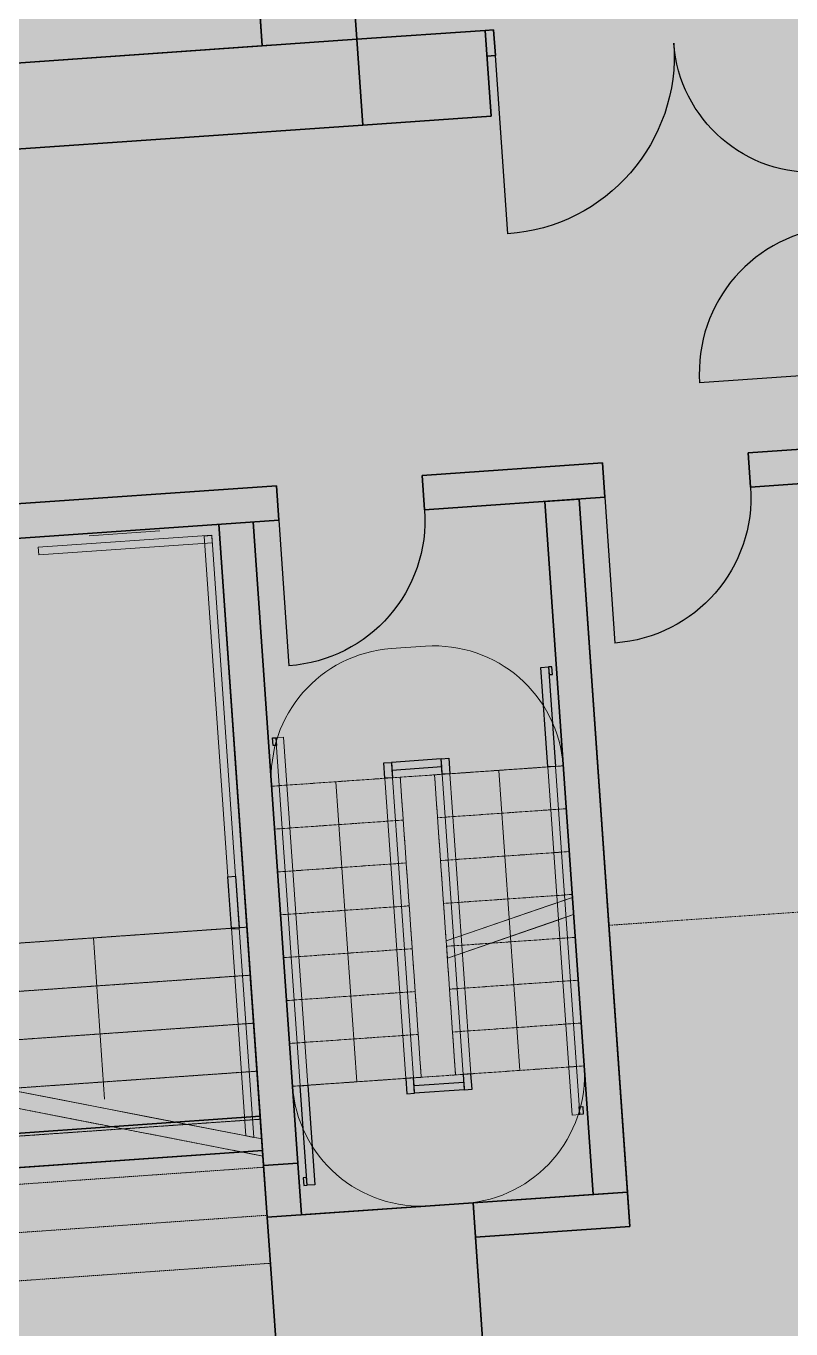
# Model space of a CAD drawing. Header units: millimetres. Extents: x 833941507 to 1669051331, y 817666127 to 1636299673.
# Drawn here: x 834544211 to 834548658, y 817995162 to 818002742 of the extents above; entities that cross this region are included whole.
import ezdxf

# ---------------------------------------------------------------- set-up
doc = ezdxf.new("R2010")
doc.units = ezdxf.units.MM
doc.header["$LTSCALE"] = 3
for name, pattern in [('3A35X-MADL-P-LT-B01-0$0$ACAD_ISO02W033', [5, 4, -1]), ('ACAD_ISO04W033', [10, 8, -1, 0, -1]), ('B0606', [0.7813, 0.39065, -0.39065]), ('B0703', [4.6875, 3.125, -1.5625])]:
    doc.linetypes.add(name, pattern=pattern)
for name, color, linetype, lineweight in [('Hatch (LTC&CB)', 252, 'Continuous', 35), ('UAJ-22INWA', 6, 'Continuous', 35), ('UAJ-22INWA-h', 251, 'Continuous', 9), ('UAJ-23FLOR-h', 251, 'Continuous', 9), ('UAJ-24STAI', 8, 'Continuous', 35), ('UAJ-24STAI-a', 9, '3A35X-MADL-P-LT-B01-0$0$ACAD_ISO02W033', 13), ('UAJ-24STAI-d', 7, 'Continuous', 5), ('UAJ-24STAI-x', 9, 'ACAD_ISO04W033', 5), ('UAJ-24STAI-z', 8, 'B0606', 9), ('UAJ-25CEIL-z', 8, 'B0703', 9), ('UAJ-28STRU', 6, 'Continuous', 35), ('UAJ-32INFR', 7, 'Continuous', 25), ('UAJ-34RAIL', 7, 'Continuous', 25), ('UAJ-34RAIL-a', 1, 'Continuous', 13), ('UAJ-34RAIL-c', 254, 'Continuous', 9), ('UAJ-42INFI', 1, 'Continuous', 18)]:
    doc.layers.add(name, color=color, linetype=linetype, lineweight=lineweight)
doc.layers.add('UAJ-00ANNO-$', color=32, linetype='Continuous', lineweight=5, plot=False)
doc.layers.add('UAJ-00XREF', color=7, linetype='Continuous')
doc.layers.add('UAJ-22INWA-$', color=32, linetype='Continuous', plot=False)

# ---------------------------------------------------------------- blocks, each defined once
blk = doc.blocks.new('*U400')
at = {"layer": 'UAJ-34RAIL-c'}
h = blk.add_hatch(color=256, dxfattribs=at)
h.dxf.hatch_style = 1
h.paths.add_polyline_path([(2030, 704.9999998807907), (1.364014678983949e-09, 705.0000000094611), (1.364014678983949e-09, 660.0000000094611), (2030, 659.9999998807907)])
h = blk.add_hatch(color=256, dxfattribs=at)
h.dxf.hatch_style = 1
h.paths.add_polyline_path([(1750, 90), (0, 90), (0, 45), (1750, 45)])
at = {"layer": 'UAJ-24STAI-a'}
blk.add_lwpolyline([(0, 0), (1750, 0), (1750, 750.0000000000001), (0, 750.0000000000001)], close=True, dxfattribs=at)
for points in [[(0, 0), (0, 750.0000000000001)], [(250, 0), (250, 750.0000000000001)], [(499.9999999999999, 0), (499.9999999999999, 750.0000000000001)], [(749.9999999999999, 0), (749.9999999999999, 750.0000000000001)], [(999.9999999999999, 0), (999.9999999999999, 750.0000000000001)], [(1250, 0), (1250, 750.0000000000001)], [(1500, 0), (1500, 750.0000000000001)], [(1750, 0), (1750, 750.0000000000001)]]:
    blk.add_lwpolyline(points, dxfattribs=at)
at = {"layer": 'UAJ-24STAI-d'}
blk.add_line((0, 375.0000000000001), (1750, 375.0000000000001), dxfattribs=at)
at = {"layer": 'UAJ-34RAIL-a'}
for points in [[(2030, 704.9999998807907), (1.364014678983949e-09, 705.0000000094611), (1.364014678983949e-09, 660.0000000094611), (2030, 659.9999998807907)], [(1750, 90), (0, 90), (0, 45), (1750, 45)]]:
    blk.add_lwpolyline(points, close=True, dxfattribs=at)
blk = doc.blocks.new('*U399')
at = {"layer": 'UAJ-34RAIL-c'}
h = blk.add_hatch(color=256, dxfattribs=at)
h.dxf.hatch_style = 1
h.paths.add_polyline_path([(2030.000000119209, 705.0000007152557), (-1.175552597487695e-07, 705.0000000094611), (-1.175552597487695e-07, 660.0000000094611), (2030.000000119209, 660.0000007152557)])
h = blk.add_hatch(color=256, dxfattribs=at)
h.dxf.hatch_style = 1
h.paths.add_polyline_path([(767.8203230228693, 750.0000000000562), (968.7822174258341, -2.970822379211313e-07), (1068.782217425834, -2.970822379211313e-07), (867.8203230228693, 750.0000000000562)])
h = blk.add_hatch(color=256, dxfattribs=at)
h.dxf.hatch_style = 1
h.paths.add_polyline_path([(1749.999999990672, 90), (0, 90), (0, 45), (1749.999999990672, 45)])
at = {"layer": 'UAJ-24STAI-a'}
blk.add_lwpolyline([(0, 0), (1749.999999990672, 0), (1749.999999990672, 750.0000000000001), (0, 750.0000000000001)], close=True, dxfattribs=at)
for points in [[(0, 0), (0, 750.0000000000001)], [(250, 0), (250, 750.0000000000001)], [(500, 0), (500, 750.0000000000001)], [(750, 0), (750, 750.0000000000001)], [(1000, 0), (1000, 750.0000000000001)], [(1249.999999990672, 0), (1249.999999990672, 750.0000000000001)], [(1499.999999990672, 0), (1499.999999990672, 750.0000000000001)], [(1749.999999990672, 0), (1749.999999990672, 750.0000000000001)]]:
    blk.add_lwpolyline(points, dxfattribs=at)
at = {"layer": 'UAJ-24STAI-d'}
blk.add_line((0, 375.0000000000001), (1749.999999990672, 375.0000000000001), dxfattribs=at)
at = {"layer": 'UAJ-24STAI-d', "flags": 128}
for points in [[(968.7822174258341, -2.970822379211313e-07), (933.006031462825, 133.51854341782), (803.5965089115967, 616.4814565623744), (767.8203230228693, 750.0000000000562)], [(1068.782217425834, -2.970822379211313e-07), (1033.006031462825, 133.51854341782), (903.5965089115967, 616.4814565623744), (867.8203230228693, 750.0000000000562)]]:
    blk.add_lwpolyline(points, dxfattribs=at)
at = {"layer": 'UAJ-34RAIL-a'}
for points in [[(2030.000000119209, 705.0000007152557), (-1.175552597487695e-07, 705.0000000094611), (-1.175552597487695e-07, 660.0000000094611), (2030.000000119209, 660.0000007152557)], [(767.8203230228693, 750.0000000000562), (968.7822174258341, -2.970822379211313e-07), (1068.782217425834, -2.970822379211313e-07), (867.8203230228693, 750.0000000000562)], [(1749.999999990672, 90), (0, 90), (0, 45), (1749.999999990672, 45)]]:
    blk.add_lwpolyline(points, close=True, dxfattribs=at)
blk = doc.blocks.new('*U426')
at = {"layer": 'UAJ-22INWA-$'}
blk.add_lwpolyline([(1.4396076153389e-07, 245.2460260391235), (8.344650268554688e-07, 545.2460263967514), (44.99999892711639, 545.2460260659457), (44.99999871344929, 245.2460260659457)], close=True, dxfattribs=at)
at = {"layer": 'UAJ-42INFI'}
for p, q in [((2.929723734510503e-07, 245.2460265159607), (6.854534149667302e-07, 545.2460254430772)), ((44.99999900162216, 545.2460257927547), (44.99999869854813, 245.2460263888011))]:
    blk.add_line(p, q, dxfattribs=at)
blk.add_lwpolyline([(4.291534452249834e-06, 545.2460262009813), (45.00000286102298, 545.2460261324356)], dxfattribs=at)
blk = doc.blocks.new('*U427')
at = {"layer": 'UAJ-22INWA-$'}
blk.add_lwpolyline([(-5.546186798710551e-08, -34.75397411541075), (4.106464643882646e-07, 55.24602495116585), (44.99999850329783, 55.24602462036012), (44.99999851402666, -34.75397408858861)], close=True, dxfattribs=at)
at = {"layer": 'UAJ-42INFI'}
for p, q in [((9.354974394887829e-08, -34.7539739543796), (2.616348524544778e-07, 55.24602475327526)), ((44.99999858182691, 10.24602651603968), (44.9999984991255, -34.75397392792478))]:
    blk.add_line(p, q, dxfattribs=at)
blk.add_lwpolyline([(3.86771588978263e-06, 55.24602475539575), (45.00000243720442, 55.24602468685009)], dxfattribs=at)
blk = doc.blocks.new('*U428')
at = {"layer": 'UAJ-22INWA-$'}
blk.add_lwpolyline([(-5.546186798710551e-08, -34.75397411541075), (4.106464643882646e-07, 55.2460251129005), (44.99999850329783, 55.24602478209476), (44.99999851402666, -34.75397408858861)], close=True, dxfattribs=at)
at = {"layer": 'UAJ-42INFI'}
for p, q in [((9.354974394887829e-08, -34.7539739543796), (2.64317061359872e-07, 10.24602674135896)), ((44.99999857780359, 55.24602488399319), (44.9999984991255, -34.75397392792478))]:
    blk.add_line(p, q, dxfattribs=at)
blk.add_lwpolyline([(3.86771588978263e-06, 55.2460249171304), (45.00000243720442, 55.24602484858474)], dxfattribs=at)
blk = doc.blocks.new('*U429')
at = {"layer": 'UAJ-22INWA-$'}
blk.add_lwpolyline([(-5.142001668900775e-08, -68.65961824630652), (3.908537280494784e-07, 221.279396509359), (44.9999984835051, 221.2793961785533), (44.99999851806851, -68.65961821948439)], close=True, dxfattribs=at)
at = {"layer": 'UAJ-42INFI'}
for p, q in [((9.759159524697604e-08, -68.65961808527537), (2.418421161156916e-07, 221.2793963114684)), ((44.99999855801086, 221.2793962804517), (44.99999850316735, -68.65961805882056))]:
    blk.add_line(p, q, dxfattribs=at)
blk = doc.blocks.new('*U430')
at = {"layer": 'UAJ-22INWA-$'}
blk.add_lwpolyline([(-5.546186798710551e-08, -34.75397411541075), (8.344650268554688e-07, 545.2460263967514), (44.99999892711639, 545.2460260659457), (44.99999851402666, -34.75397408858861)], close=True, dxfattribs=at)
at = {"layer": 'UAJ-42INFI'}
for p, q in [((9.354974394887829e-08, -34.7539739543796), (6.85453414921682e-07, 545.2460261988608)), ((44.99999900564547, 500.2460279616253), (44.9999984991255, -34.75397392792478))]:
    blk.add_line(p, q, dxfattribs=at)
blk.add_lwpolyline([(4.291534452249834e-06, 545.2460262009813), (45.00000286102298, 545.2460261324356)], dxfattribs=at)
blk = doc.blocks.new('*U433')
at = {"layer": 'UAJ-22INWA-$'}
blk.add_lwpolyline([(-4.987106194676016e-08, -81.65308219459547), (4.245819695825048e-07, -61.65363478184571), (44.99999851723334, -61.65363511265144), (44.99999851961746, -81.65308216777333)], close=True, dxfattribs=at)
at = {"layer": 'UAJ-42INFI'}
for p, q in [((9.914054998922363e-08, -81.65308203356432), (2.75570357648718e-07, -61.6536349797363)), ((44.9999985917391, -61.65363501075302), (44.9999985047163, -81.6530820071095))]:
    blk.add_line(p, q, dxfattribs=at)
blk = doc.blocks.new('*U431')
at = {"layer": 'UAJ-22INWA-$'}
blk.add_lwpolyline([(-4.987106194676016e-08, -81.65308219459547), (4.245818558956671e-07, -61.65255759971126), (44.99999851723322, -61.65255793051699), (44.99999851961746, -81.65308216777333)], close=True, dxfattribs=at)
at = {"layer": 'UAJ-42INFI'}
for p, q in [((9.914054998922363e-08, -81.65308203356432), (2.755702439618803e-07, -61.65255779760184)), ((44.99999859173899, -61.65255782861857), (44.9999985047163, -81.6530820071095))]:
    blk.add_line(p, q, dxfattribs=at)
blk = doc.blocks.new('*U432')
at = {"layer": 'UAJ-22INWA-$'}
blk.add_lwpolyline([(-4.987106194676016e-08, -81.65308219459547), (4.245819695825048e-07, -61.65360491075364), (44.99999851723334, -61.65360524155938), (44.99999851961746, -81.65308216777333)], close=True, dxfattribs=at)
at = {"layer": 'UAJ-42INFI'}
for p, q in [((9.914054998922363e-08, -81.65308203356432), (2.75570357648718e-07, -61.65360510864423)), ((44.9999985917391, -61.65360513966095), (44.9999985047163, -81.6530820071095))]:
    blk.add_line(p, q, dxfattribs=at)
blk = doc.blocks.new('*U434')
at = {"layer": 'UAJ-22INWA-$'}
blk.add_lwpolyline([(-4.987106194676016e-08, -81.65308219459547), (4.245818558956671e-07, -61.652527125711), (44.99999851723322, -61.65252745651674), (44.99999851961746, -81.65308216777333)], close=True, dxfattribs=at)
at = {"layer": 'UAJ-42INFI'}
for p, q in [((9.914054998922363e-08, -81.65308203356432), (2.755702439618803e-07, -61.65252732360159)), ((44.99999859173899, -61.65252735461831), (44.9999985047163, -81.6530820071095))]:
    blk.add_line(p, q, dxfattribs=at)
blk = doc.blocks.new('*U674')
at = {"layer": 'UAJ-34RAIL-c'}
h = blk.add_hatch(color=256, dxfattribs=at)
h.dxf.hatch_style = 1
h.paths.add_polyline_path([(767.1727708819228, 1745.000000000033), (1.13686837721616e-13, 1745), (5.684341886080801e-13, 1700), (779.2304845413153, 1700.000000000033)])
h = blk.add_hatch(color=256, dxfattribs=at)
h.dxf.hatch_style = 1
h.paths.add_polyline_path([(855.115057222514, 1790.000000000033), (755.115057222514, 1790.000000000033), (1234.744111674238, 2.842170943040401e-14), (1334.744111657143, 2.842170943040401e-14)])
h = blk.add_hatch(color=256, dxfattribs=at)
h.dxf.hatch_style = 1
h.paths.add_polyline_path([(1210.628684355437, 90), (1.13686837721616e-13, 90), (-1.13686837721616e-13, 45), (1222.686398014829, 45)])
at = {"layer": 'UAJ-24STAI-a'}
for points in [[(755.115057222514, 1790.000000000033), (0, 1790), (0, 0), (1234.744111674238, 0)], [(0, 0), (0, 1790)], [(280, -2.449293598294707e-15), (280, 1790)], [(560, -4.898587196589415e-15), (560, 1790)], [(840, -7.347880794884122e-15), (840, 1790)], [(1120, -9.797174393178829e-15), (1120, 1790)]]:
    blk.add_lwpolyline(points, dxfattribs=at)
at = {"layer": 'UAJ-24STAI-d'}
blk.add_line((0, 895), (940, 895), dxfattribs=at)
at = {"layer": 'UAJ-24STAI-d', "flags": 128}
blk.add_lwpolyline([(1234.744111674238, 2.842170943040401e-14), (1059.634345702236, 653.5185435089252), (930.224823151008, 1136.48145665348), (755.115057222514, 1790.000000000033)], dxfattribs=at)
at = {"layer": 'UAJ-24STAI-x', "flags": 128}
blk.add_lwpolyline([(1334.744111674238, 2.842170943040401e-14), (1159.634345702236, 653.5185435089252), (1030.224823151008, 1136.48145665348), (855.115057222514, 1790.000000000033)], dxfattribs=at)
at = {"layer": 'UAJ-24STAI-z'}
for points in [[(0, 0), (0, 1790)], [(280, 0), (280, 1790)], [(560, 0), (560, 1790)], [(755.1150572225249, 1790.000000000033), (1960, 1790), (1960, 0), (1234.744111674227, 0)], [(840, 0), (840, 1790)], [(1120, 0), (1120, 1790)], [(1400, 0), (1400, 1790)], [(1680, 0), (1680, 1790)]]:
    blk.add_lwpolyline(points, dxfattribs=at)
at = {"layer": 'UAJ-34RAIL-a'}
for points in [[(779.2304845413153, 1700.000000000033), (5.684341886080801e-13, 1700), (1.13686837721616e-13, 1745), (767.1727708819146, 1745.000000000033)], [(1222.686398014837, 45), (-1.13686837721616e-13, 45), (1.13686837721616e-13, 90), (1210.628684355436, 90)]]:
    blk.add_lwpolyline(points, dxfattribs=at)
blk.add_lwpolyline([(755.115057222514, 1790.000000000033), (1234.744111674238, 2.842170943040401e-14), (1334.744111657143, 2.842170943040401e-14), (855.115057222514, 1790.000000000033)], close=True, dxfattribs=at)
at = {"layer": 'UAJ-34RAIL-c'}
for points in [[(767.1727708819228, 1745.000000000033), (1.13686837721616e-13, 1745), (5.684341886080801e-13, 1700), (779.2304845413153, 1700.000000000033)], [(1210.628684355437, 90), (1.13686837721616e-13, 90), (-1.13686837721616e-13, 45), (1222.686398014829, 45)]]:
    blk.add_lwpolyline(points, close=True, dxfattribs=at)
blk = doc.blocks.new('*U790')
at = {"layer": 'UAJ-34RAIL-c'}
h = blk.add_hatch(color=256, dxfattribs=at)
h.dxf.hatch_style = 1
h.paths.add_polyline_path([(-45.00000071525574, -299.9999998807907), (-45.0000000490603, 711.5492431258659), (-90.0000000490603, 711.5492430066566), (-90.00000071525574, -300)])
at = {"layer": 'UAJ-00ANNO-$'}
blk.add_lwpolyline([(-4.906030570048419e-08, 411.5492427682381), (0, 0)], dxfattribs=at)
at = {"layer": 'UAJ-34RAIL-a'}
blk.add_lwpolyline([(-45.00000071525574, -299.9999998807907), (-45.0000000490603, 711.5492431258659), (-90.0000000490603, 711.5492430066566), (-90.00000071525574, -300)], close=True, dxfattribs=at)
blk = doc.blocks.new('*U791')
at = {"layer": 'UAJ-34RAIL-c'}
h = blk.add_hatch(color=256, dxfattribs=at)
h.dxf.hatch_style = 1
h.paths.add_polyline_path([(-45.00000071525574, -299.9999998807907), (-45.00000020173049, 1992.244420589787), (-90.00000020173049, 1992.244420470578), (-90.00000071525574, -300)])
at = {"layer": 'UAJ-00ANNO-$'}
blk.add_lwpolyline([(-2.017304855625304e-07, 1692.244420232159), (0, 0)], dxfattribs=at)
at = {"layer": 'UAJ-34RAIL-a'}
blk.add_lwpolyline([(-45.00000071525574, -299.9999998807907), (-45.00000020173049, 1992.244420589787), (-90.00000020173049, 1992.244420470578), (-90.00000071525574, -300)], close=True, dxfattribs=at)
blk = doc.blocks.new('D1850')
at = {"layer": 'UAJ-32INFR'}
for p, q in [((1.192092895507812e-07, 1040.000000476837), (1.192092895507812e-07, 2.384185791015625e-07)), ((1850.000000119209, 0), (1850.000000119209, 810.0000001192093))]:
    blk.add_line(p, q, dxfattribs=at)
for centre, radius, start, end in [((1.192092895507812e-07, 1.192092895507812e-07), 1040.000000158102, 0, 90), ((1850, -1.192092895507812e-07), 809.9999997843096, 90, 180)]:
    blk.add_arc(centre, radius, start, end, dxfattribs=at)
blk = doc.blocks.new('D850')
blk.add_line((0, 0), (0, 850))
blk.add_arc((0, 0), 850, 0, 90)
blk = doc.blocks.new('GBP-LTC-LB01')
at = {"layer": 'UAJ-23FLOR-h'}
h = blk.add_hatch(dxfattribs=at)
h.set_pattern_fill('EARTH,_O', color=256, scale=180, angle=45.00000010501341)
h.set_pattern_definition([(48.99890852053534, (834576001.761157, 818046085.3420337), (-112.7268618952272, 1612.510668059984), [1143, -1143]), (48.99890852053534, (834575678.2791204, 818046366.5514973), (-112.7268618952272, 1612.510668059984), [1143, -1143]), (48.99890852053534, (834575354.7970834, 818046647.760961), (-112.7268618952272, 1612.510668059984), [1143, -1143]), (138.9989085205353, (834575340.7062259, 818046849.3247945), (-1612.510668059984, -112.7268618952272), [1143, -1143]), (138.9989085205353, (834575621.9156895, 818047172.8068315), (-1612.510668059984, -112.7268618952272), [1143, -1143]), (138.9989085205353, (834575903.1251531, 818047496.2888683), (-1612.510668059984, -112.7268618952272), [1143, -1143])])
h.paths.add_polyline_path([(834572173.0526648, 818200349.1682475), (834310583.7401848, 818182062.0839702), (834331502.2393942, 817882831.6918911), (834364939.6873164, 817885169.2259957), (834473095.7001734, 818011283.5998719), (834480533.7001572, 818020120.3998857), (834485095.050147, 818025709.5498941), (834491375.7001324, 818033618.9999057), (834497063.4001188, 818041012.999916), (834493145.8001142, 818043678.6999089), (834512788.5000582, 818074029.2499447), (834518712.4500408, 818083675.2499557), (834526231.3000174, 818096325.0999695), (834534646.0499907, 818111073.0499848), (834545955.9999523, 818131981.3000056), (834557204.5999117, 818154198.8000262), (834564039.9998856, 818168496.8000388), (834570941.1648417, 818183576.4266495), (834578367.7999997, 818200696.3)])
h.paths.add_polyline_path([(834382131.3063979, 817956469.9755309), (834418268.7298656, 817958996.0684958), (834422062.4129677, 817963855.9029621), (834428403.0430198, 817964299.3786768), (834467239.2037573, 818010695.5815835), (834466445.2064853, 818021738.794587), (834476097.7213831, 818035709.0329579), (834485267.1005058, 818048983.1978921), (834487014.8928652, 818051460.4309663), (834497268.3342452, 818067303.4232484), (834492893.3757939, 818129890.0851053), (834448056.5937514, 818126755.6608665), (834416896.5816393, 818105052.1136897), (834382061.3702741, 818080788.9948437), (834386167.4497714, 818022059.1642565), (834377588.3843737, 818021459.4669156)], flags=16)
edge = h.paths.add_edge_path(flags=16)
edge.add_line((834540292.2872467, 818142076.0699883), (834533466.3205868, 818141614.1342163))
edge.add_line((834533466.3205867, 818141614.1342163), (834523258.01233, 818143862.7104174))
edge.add_line((834523258.01233, 818143862.7104174), (834525896.867722, 818155838.9349334))
edge.add_arc((834558382.4304729, 818267025.4493066), 115835.0239163238, 237.2183980957774, 253.7131265722631, ccw=False)
edge.add_line((834495664.9154892, 818169638.2526121), (834498267.5884769, 818132356.9750829))
edge.add_line((834498267.5884771, 818132356.9750829), (834496346.4194225, 818130135.0090942))
edge.add_line((834496346.4194226, 818130135.0090942), (834492879.879452, 818129892.6713651))
edge.add_line((834492879.8794518, 818129892.6713651), (834494229.5832878, 818110587.6218635))
edge.add_line((834494229.5832882, 818110587.6218635), (834496326.133695, 818110708.3844534))
edge.add_line((834496326.1336946, 818110708.3844534), (834498420.2073777, 818080753.5549031))
edge.add_line((834498420.2073779, 818080753.5549031), (834498046.1188868, 818080727.4032354))
edge.add_line((834498046.118887, 818080727.4032354), (834498254.5151165, 818077746.3837949))
edge.add_line((834498254.5151162, 818077746.3837949), (834503061.0860548, 818078082.4001414))
edge.add_line((834503061.0860548, 818078082.4001414), (834504979.5219883, 818081212.101532))
edge.add_line((834504979.5219884, 818081212.101532), (834509429.0185915, 818088470.9260026))
edge.add_line((834509429.0185914, 818088470.9260026), (834515217.1570119, 818097913.5886871))
edge.add_line((834515217.157012, 818097913.5886871), (834526067.4346461, 818116415.5426326))
edge.add_line((834526067.4346461, 818116415.5426326), (834532489.1994565, 818127888.6839589))
edge.add_line((834532489.1994562, 818127888.6839589), (834534830.89787, 818132146.3035389))
edge.add_line((834534830.8978701, 818132146.3035389), (834540292.2872465, 818142076.0699883))
h = blk.add_hatch(dxfattribs=at)
h.set_pattern_fill('EARTH,_O', color=256, scale=180, angle=45.00000010501341)
h.set_pattern_definition([(45.00000010501341, (-1082349.699177861, 54794.90315568447), (-2.96267069188616e-06, 1616.446101792448), [1143, -1143]), (45.00000010501341, (-1082652.782822503, 55097.98679921505), (-2.96267069188616e-06, 1616.446101792448), [1143, -1143]), (45.00000010501341, (-1082955.866467144, 55401.07044274564), (-2.96267069188616e-06, 1616.446101792448), [1143, -1143]), (135.0000001050134, (-1082955.866467515, 55603.12620546969), (-1616.446101792448, -2.96267069188616e-06), [1143, -1143]), (135.0000001050134, (-1082652.782823984, 55906.20985011128), (-1616.446101792448, -2.96267069188616e-06), [1143, -1143]), (135.0000001050134, (-1082349.699180454, 56209.29349475286), (-1616.446101792448, -2.96267069188616e-06), [1143, -1143])])
h.paths.add_polyline_path([(834669469.2548146, 818015499.1701102), (834651080.8176275, 818014213.7929552), (834651091.333055, 818014066.030459), (834669479.7621983, 818015351.5226754)], flags=16)
edge = h.paths.add_edge_path()
edge.add_arc((834611763.613195, 818123015.0723449), 22001.28373588376, 94.00071865262937, 118.6886834190998)
edge.add_line((834601201.8916234, 818142315.5004095), (834593918.3367147, 818141228.3801512))
edge.add_arc((834611768.400262, 818123014.0298539), 25502.69251264854, 93.99715914630349, 134.4212748451599, ccw=False)
edge.add_line((834609990.6837641, 818148454.6872638), (834618164.3568528, 818149025.8389109))
edge.add_line((834618164.3568528, 818149025.8389109), (834618408.292444, 818145534.9100552))
edge.add_line((834618408.292444, 818145534.9100552), (834616365.4114578, 818145392.1596863))
edge.add_line((834616365.4114578, 818145392.1596863), (834616609.385029, 818141900.6873076))
edge.add_line((834616609.385029, 818141900.6873076), (834611621.5474902, 818141552.1522465))
edge.add_line((834611621.5474902, 818141552.1522465), (834611377.6128702, 818145043.0672039))
edge.add_line((834611377.6128702, 818145043.0672039), (834610228.6059371, 818144962.7428077))
h.paths.add_polyline_path([(834673232.9366938, 818197365.8783082), (834607546.4897544, 818192773.8917836), (834599172.4998745, 818174435.3001034), (834588349.0999149, 818152374.5000834), (834578621.5499489, 818133890.6500655), (834568418.2999822, 818115665.3000468), (834556456.700019, 818095618.300025), (834546606.4000474, 818080041.600007), (834532219.3000866, 818058623.7499806), (834523692.1501086, 818046595.7499651), (834515683.5001286, 818035708.4999502), (834508244.2001468, 818025929.8999366), (834500656.3001646, 818016266.0999228), (834489786.8001888, 818002934.0999027), (834483448.3002025, 817995421.2998908), (834478637.6002128, 817989841.6998823), (834458453.7502539, 817967379.2998452), (834441506.4997879, 817949096.357832), (834383075.7479855, 817886437.0757562), (834482026.687943, 817893354.5055006), (834551919.0356153, 817920008.6018127), (834634905.1297382, 817930637.1330649), (834634022.9972101, 817939309.3515325), (834633770.0685325, 817941795.8857912), (834633577.6912351, 817943687.0236263), (834508697.0405153, 817930983.6118022), (834507053.464672, 817930191.4384525), (834506409.4608335, 817939426.9553951), (834507656.9383341, 817945566.7269546), (834503417.0808368, 818006767.0327235), (834503064.3680854, 818011762.6720035), (834514052.9096247, 818025791.9353799), (834520784.6504849, 818034889.3491884), (834526318.8615147, 818042436.9444461), (834532381.6860782, 818050705.6283545), (834536345.7196504, 818056472.6778568), (834542258.4127678, 818065225.6191521), (834550405.86193, 818077286.9078631), (834561578.9964366, 818095001.9633045), (834574522.6610527, 818117080.0346472), (834587768.8781933, 818140310.2095475), (834609774.1305691, 818143594.9757913), (834610001.9653326, 818140335.8947712), (834634252.5395212, 818142031.4686226), (834636806.8958616, 818105492.469254), (834642791.4816118, 818105913.7478601), (834646278.5594581, 818056032.5832597), (834640293.170484, 818055614.1586573), (834643382.3380679, 818011424.9081372), (834641138.4146172, 818011267.9554363), (834645775.7848747, 817944927.8676329), (834639048.3570181, 817944243.5239328), (834640362.1165634, 817931328.1108725), (834651070.3910474, 817932706.91456), (834650587.6677916, 817936476.1291044), (834685105.7378002, 817940896.8578628), (834685588.4610578, 817937127.6433052), (834691373.7890701, 817937868.5701854)])
at = {"layer": 'UAJ-22INWA'}
for p, q in [((834546879.6912235, 818002716.5184977), (834546929.5704509, 818002720.0051244)), ((834546929.5704509, 818002720.0051244), (834546940.0301352, 818002570.370252)), ((834546940.0301352, 818002570.370252), (834546890.1518661, 818002566.8833783))]:
    blk.add_line(p, q, dxfattribs=at)
at = {"layer": 'UAJ-24STAI-a'}
blk.add_lwpolyline([(834546508.4652019, 817996625.68738), (834546707.9782758, 817996639.634874), (834546585.9377028, 817998385.374287), (834546386.4246267, 817998371.4267925)], close=True, dxfattribs=at)
at = {"layer": 'UAJ-24STAI-d'}
for points in [[(834547334.111737, 817998437.6773899, 0.4142135622802134), (834546533.6346003, 817999133.5483214), (834546334.1215241, 817999119.6008273, 0.4142135621873319), (834545638.2505919, 817998319.1236904)], [(834547456.1523122, 817996691.9379499, -0.414213551534889), (834546760.28138, 817995891.4608396), (834546560.7683039, 817995877.5133455, -0.4142135732113013), (834545760.2911633, 817996573.3843038)]]:
    blk.add_lwpolyline(points, format="xyb", dxfattribs=at)
at = {"layer": 'UAJ-22INWA'}
for name, p, rotation in [('*U430', (834547241.9072762, 817998466.0692888), 3.998908525846276), ('*U432', (834545585.2984416, 817998550.9954615), 93.99890873668168), ('*U427', (834546294.2200886, 817998399.8197815), 3.998908525846276), ('*U428', (834546628.3436521, 817998423.1775764), 3.998908525846276), ('*U430', (834545852.4956256, 817996544.9924074), 183.9989082150333), ('*U429', (834546535.2053223, 817996582.4480203), 273.9989082527154), ('*U434', (834547509.1044621, 817996460.0662038), 273.9989082883557)]:
    blk.add_blockref(name, p, dxfattribs=dict(at, rotation=rotation))
for name, p, xscale, rotation in [('*U431', (834547333.3661429, 817998973.9298733), -0.9999999999999988, 273.9989080617086), ('*U429', (834546406.8884554, 817998417.9671948), -1, 273.9989079946606), ('*U428', (834546755.2314551, 817996608.1005663), -1.000000000000007, 183.9989085258463), ('*U427', (834546421.1078918, 817996584.7427666), -1.000000000000007, 183.9989085258463), ('*U433', (834545761.0367603, 817996037.1318225), -1, 93.99890824785236)]:
    blk.add_blockref(name, p, dxfattribs=dict(at, xscale=xscale, rotation=rotation))
at = {"layer": 'UAJ-24STAI'}
for name, p, rotation in [('*U790', (834544988.0905795, 817999804.2903478), 93.99869297101029), ('*U791', (834545474.5430807, 817997792.8057399), 3.998693033588946), ('*U400', (834546508.4652, 817996625.6873792), 93.99890852633614), ('*U399', (834546585.9377027, 817998385.3742869), 273.998908527515)]:
    blk.add_blockref(name, p, dxfattribs=dict(at, rotation=rotation))
at = {"layer": 'UAJ-24STAI', "xscale": -0.9999999999999992, "rotation": 93.99854992541573}
blk.add_blockref('*U674', (834545495.0787635, 817997499.035187), dxfattribs=at)
at = {"layer": 'UAJ-32INFR', "xscale": -1}
for name, p, rotation in [('D1850', (834546940.0301132, 818002570.3705645), 183.998549991563), ('D850', (834547575.7325423, 818000000.2232257), 183.9985499853188), ('D850', (834545680.3583212, 817999867.7220317), 183.9985499853188)]:
    blk.add_blockref(name, p, dxfattribs=dict(at, rotation=rotation))
at = {"layer": 'UAJ-34RAIL', "rotation": 3.998908293347788}
blk.add_blockref('*U426', (834545422.4006764, 817997248.1104317), dxfattribs=at)
blk = doc.blocks.new('*U1073')
at = {"layer": 'UAJ-22INWA'}
for p, q in [((1.606871649019383e-07, -597.9436592946035), (2.322126988545392e-07, 302.0568857297009)), ((200.0000003365209, 302.0568857635635), (200.0000003365209, -397.9436593276666))]:
    blk.add_line(p, q, dxfattribs=at)
at = {"layer": 'UAJ-22INWA-$'}
blk.add_lwpolyline([(1.167555296888168e-08, -597.9436595047464), (3.812243107859103e-07, 302.0568859681194), (200.000000262015, 302.0568857297009), (200.0000003693035, -597.9436593855371)], close=True, dxfattribs=at)
blk = doc.blocks.new('*U1075')
at = {"layer": 'UAJ-22INWA'}
for p, q in [((3.732337177027034e-07, -2380.913622339336), (5.8290640946268e-08, 1861.02078700166)), ((200.0000001745196, 1661.020786863375), (200.0000005669487, -2380.913622583167))]:
    blk.add_line(p, q, dxfattribs=at)
at = {"layer": 'UAJ-22INWA-$'}
blk.add_lwpolyline([(2.242221057713323e-07, -2380.913622577755), (2.192231818298751e-07, 1661.020787240078), (200.0000001000138, 1661.020786871581), (200.0000005818499, -2380.913622588624)], close=True, dxfattribs=at)
blk = doc.blocks.new('*U1084')
at = {"layer": 'UAJ-22INWA'}
for p, q in [((4.3040054719512e-07, -2860.463999490236), (5.680318154876359e-07, -2471.424518993758)), ((199.999998889395, -2558.572825465214), (199.9999988359762, -2860.463999681655))]:
    blk.add_line(p, q, dxfattribs=at)
at = {"layer": 'UAJ-22INWA-$'}
blk.add_lwpolyline([(2.813889352637489e-07, -2860.463999728655), (7.222378712867794e-07, -2558.572825545611), (199.9999988148892, -2558.572825914108), (199.9999988508774, -2860.463999739524)], close=True, dxfattribs=at)
blk = doc.blocks.new('*U1085')
at = {"layer": 'UAJ-22INWA'}
for p, q in [((500.0000002889624, 701.0058874392732), (500.0000004793234, -1645.858535237005)), ((2.856083369752384e-07, -1645.858535382756), (2.144565769413021e-07, 201.0058872686648))]:
    blk.add_line(p, q, dxfattribs=at)
blk.add_lwpolyline([(1.365967250421818e-07, -1645.858535592899), (500.0000004942245, -1645.858535390243)], dxfattribs=at)
at = {"layer": 'UAJ-22INWA-$'}
blk.add_lwpolyline([(1.365967250421818e-07, -1645.858535592899), (3.336658664920833e-07, 701.0058875070833), (500.0000002144566, 701.0058874474787), (500.0000004942245, -1645.858535294876)], close=True, dxfattribs=at)
blk = doc.blocks.new('*U1086')
at = {"layer": 'UAJ-22INWA'}
for p, q in [((5.661248394463116e-07, -3999.001285711205), (5.661914315240324e-07, -2499.559944595573)), ((550.000001513112, -2499.559944395162), (550.0000016024524, -3999.001285535651))]:
    blk.add_line(p, q, dxfattribs=at)
blk.add_lwpolyline([(4.17113227513255e-07, -3999.001285921347), (550.0000016173535, -3999.001285688889)], dxfattribs=at)
at = {"layer": 'UAJ-22INWA-$'}
blk.add_lwpolyline([(4.17113227513255e-07, -3999.001285921347), (7.152030434554035e-07, -2499.559944357154), (550.0000014386062, -2499.559944386956), (550.0000016173535, -3999.001285593522)], close=True, dxfattribs=at)
blk = doc.blocks.new('*U1097')
at = {"layer": 'UAJ-22INWA'}
for p, q in [((2.487127517313221e-07, -1336.356713836032), (2.12353995853689e-07, 468.643283443882)), ((199.9999985285228, 468.6432854237737), (199.9999986721699, -1536.356712328785))]:
    blk.add_line(p, q, dxfattribs=at)
at = {"layer": 'UAJ-22INWA-$'}
blk.add_lwpolyline([(9.970113978852169e-08, -1336.3567138827), (3.613656076595362e-07, 468.6432857882432), (199.999998454017, 468.6432854306154), (199.9999986691897, -1336.3567138827)], close=True, dxfattribs=at)
blk = doc.blocks.new('*U1106')
at = {"layer": 'UAJ-22INWA'}
for p, q in [((6.019823217630262e-07, -4299.795853359378), (6.916017696383392e-07, -3551.578208566426)), ((500.0000007959099, -3551.578208395817), (500.0000007956975, -4299.795853213627))]:
    blk.add_line(p, q, dxfattribs=at)
blk.add_lwpolyline([(4.529707098299696e-07, -4299.795853569521), (500.0000008105986, -4299.795853366865)], dxfattribs=at)
at = {"layer": 'UAJ-22INWA-$'}
blk.add_lwpolyline([(4.529707098299696e-07, -4299.795853569521), (8.406133815697103e-07, -3551.578208328007), (500.0000007214041, -3551.578208387612), (500.0000008105986, -4299.795853271497)], close=True, dxfattribs=at)
blk = doc.blocks.new('*U1148')
at = {"layer": 'UAJ-22INWA'}
for p, q in [((4.371270664074802e-07, -2773.315934072995), (1.872136579148918e-07, 679.5357642765548)), ((199.9999985033824, 679.5357640760026), (199.9999988598181, -3060.464240783549))]:
    blk.add_line(p, q, dxfattribs=at)
at = {"layer": 'UAJ-22INWA-$'}
blk.add_lwpolyline([(3.052308272799564e-07, -3060.464240830549), (3.362252698480006e-07, 679.5357644858196), (199.9999984288766, 679.5357641173224), (199.9999988747193, -3060.464240841418)], close=True, dxfattribs=at)
blk = doc.blocks.new('*U1159')
at = {"layer": 'UAJ-28STRU'}
for p, q in [((-649.9999999908927, 950.0000000000089), (50.00437919429578, 950.0000000000084)), ((-649.9999999908925, -1050), (-649.9999999908925, 950.0000000000088)), ((550.0043791942958, 950.0000000000089), (550.0043791942958, -1250)), ((350.0043791980272, -1250), (-650.0000000751252, -1250))]:
    blk.add_line(p, q, dxfattribs=at)
blk = doc.blocks.new('GBP-STR-B01-L2')
at = {"layer": 'UAJ-22INWA'}
for p, q in [((834548409.6744807, 818000259.0173604), (834548955.1133518, 818000297.1410111)), ((834546514.3011234, 818000126.5038097), (834547561.7447534, 818000199.7284279)), ((834547561.7447534, 818000199.7284279), (834547575.6922997, 818000000.2153558)), ((834548423.622027, 818000059.5042883), (834548409.6744807, 818000259.0173604)), ((834546528.2486699, 817999926.9907376), (834546514.3011234, 818000126.5038097)), ((834540940.9060231, 817999736.8423748), (834545666.3731345, 818000067.1900098)), ((834545666.3731345, 818000067.1900098), (834545680.3206809, 817999867.6769377)), ((834548969.0608459, 818000097.6279353), (834548423.622027, 818000059.5042883)), ((834547575.6922997, 818000000.2153558), (834546528.2486699, 817999926.9907376)), ((834545680.3206809, 817999867.6769377), (834540954.8535695, 817999537.3293027))]:
    blk.add_line(p, q, dxfattribs=at)
at = {"layer": 'UAJ-28STRU'}
for p, q in [((834545613.0811136, 817995811.2638682), (834546810.1595683, 817995894.9488329)), ((834546963.5820032, 817993700.3049992), (834546810.1595683, 817995894.9488329)), ((834545766.5035485, 817993616.6200346), (834545613.0811136, 817995811.2638682))]:
    blk.add_line(p, q, dxfattribs=at)
at = {"layer": 'UAJ-22INWA'}
for name, p, rotation in [('*U1086', (834546307.6141318, 818000170.8656439), 183.998908534172), ('*U1106', (834542625.2324789, 818001917.878921), 93.99890853472759), ('*U1085', (834545433.9960006, 818002615.4533142), 273.9989085337835), ('*U1075', (834547592.1365633, 817997614.6465416), 183.998908534172), ('*U1148', (834545378.5994793, 817999165.4335017), 3.998908525846263), ('*U1097', (834545104.5012004, 817996366.1875439), 273.9989085338657), ('*U1084', (834545413.6001168, 817998664.7640015), 3.998908525846263), ('*U1073', (834547125.428554, 817995716.50044), 93.99890853401308)]:
    blk.add_blockref(name, p, dxfattribs=dict(at, rotation=rotation))
at = {"layer": 'UAJ-22INWA-h', "rotation": 183.9989085205862}
blk.add_blockref('*U1159', (834546248.9144534, 817994602.6627913), dxfattribs=at)
blk = doc.blocks.new('3A35X-MADL-P-LT-B01-0')
at = {"layer": 'UAJ-25CEIL-z'}
blk.add_line((834549545.2434424, 817997645.8459119), (834547599.4645116, 817997509.821043), dxfattribs=at)
at = {"layer": 'UAJ-42INFI'}
blk.add_line((834547446.0489777, 817999991.1582955), (834547426.0976702, 817999989.7635455), dxfattribs=at)
blk.add_lwpolyline([(834548423.6630492, 818000059.501016), (834548425.0577985, 818000039.5497085)], dxfattribs=at)
blk.add_rational_spline([(834550529.2118952, 818000689.2400175), (834550529.4661632, 818000004.5812097), (834550481.6730083, 817999295.0073911), (834550448.9029824, 817998802.8457242), (834550394.2369016, 817998312.6329122), (834550394.1500374, 817998311.8529518), (834550394.0631719, 817998311.0729909), (834550393.9728942, 817998310.2638716), (834550393.8826171, 817998309.4547523), (834550393.79187, 817998308.6267657), (834550393.7011229, 817998307.7987791), (834550393.6147587, 817998307.0029602), (834550393.5283952, 817998306.2071412), (834550393.3575953, 817998304.6354431), (834550393.1867958, 817998303.0637441), (834550393.0156412, 817998301.4915222), (834550392.8444865, 817998299.9193002), (834550392.7587497, 817998299.1327391), (834550392.6730119, 817998298.3461779), (834550392.5851015, 817998297.5403293), (834550392.4971918, 817998296.7344817), (834550392.4101676, 817998295.9266062), (834550392.323144, 817998295.1187305), (834550392.2387408, 817998294.3340425), (834550392.1543362, 817998293.5493544), (834550382.1228014, 817998200.3792433), (834550371.0540491, 817998107.326656), (834550354.8247311, 817997978.5517908), (834550338.5954136, 817997849.7769268), (834550263.856572, 817997356.1461935), (834550189.1177304, 817996862.5154605), (834550188.0602167, 817996856.0585176), (834550187.0027026, 817996849.6015748), (834550049.893932, 817996202.6282432), (834549912.7851607, 817995555.6549125), (834549885.3427641, 817995433.7263196), (834549857.0519071, 817995311.9917948), (834549743.6831156, 817994845.0527047), (834549630.314324, 817994378.1136131), (834549511.6521664, 817994212.3341832), (834549392.9900073, 817994046.5547522), (834549338.6365433, 817993973.6423805), (834549284.2830791, 817993900.7300074), (834549256.9477515, 817993864.5689718), (834549229.6124241, 817993828.4079355), (834549100.7245427, 817993663.9636987), (834548971.8366603, 817993499.5194614), (834548859.6288588, 817993365.6598486), (834548747.4210575, 817993231.8002346), (834548674.4804271, 817993000.993815), (834548601.5397971, 817992770.1873945), (834548487.9486635, 817992410.7505553), (834548287.6237895, 817992091.4266884)], [0.9999579563403758, 0.9994058094820983, 1, 0.9997516947882689, 1, 1, 1, 1, 1, 1, 1, 1, 1, 1, 1, 1, 1, 1, 1, 1, 1, 1, 1, 1, 1, 0.9999844891952793, 1, 1, 1, 1, 1, 1, 1, 1, 1, 0.9999939375458783, 1, 1, 1, 1, 1, 1, 1, 1, 1, 1, 1, 1, 1, 1, 1, 0.9814814329318997, 0.9790350136958778], degree=2, knots=[0.002483685354734822, 0.002483685354734822, 0.002483685354734822, 0.07020237060398937, 0.07020237060398937, 0.1147728081898771, 0.1147728081898771, 1.114772808189877, 1.114772808189877, 2.114772808189877, 2.114772808189877, 3.114772808189877, 3.114772808189877, 4.114772808189877, 4.114772808189877, 5.114772808189877, 5.114772808189877, 6.114772808189877, 6.114772808189877, 7.114772808189877, 7.114772808189877, 8.114772808189876, 8.114772808189876, 9.114772808189876, 9.114772808189876, 10.11477280818988, 10.11477280818988, 10.12591223180814, 10.12591223180814, 11.12591223180814, 11.12591223180814, 12.12591223180814, 12.12591223180814, 13.12591223180814, 13.12591223180814, 14.12503399730097, 14.12503399730097, 14.13199816860691, 14.13199816860691, 15.13199816860691, 15.13199816860691, 16.13199816860692, 16.13199816860692, 17.13199816860692, 17.13199816860692, 18.13199816860692, 18.13199816860692, 19.13199816860692, 19.13199816860692, 20.13199816860692, 20.13199816860692, 21.13199816860692, 21.13199816860692, 21.38646057652388, 21.38646057652388, 21.38646057652388], dxfattribs=at)
at = {"layer": 'UAJ-32INFR', "rotation": 93.99846737601942}
blk.add_blockref('D850', (834548975.3328698, 818000724.5174912), dxfattribs=at)

msp = doc.modelspace()

# ---------------------------------------------------------------- hatches: boundary and pattern name
at = {"layer": 'Hatch (LTC&CB)'}
h = msp.add_hatch(dxfattribs=at)
h.set_pattern_fill('ANSI38', color=256, scale=100)
h.set_pattern_definition([(318.9998376927443, (834479093.7342951, 818230174.1493032), (208.2994204990571, 239.6197016519238), []), (48.99983769274426, (834479093.7342951, 818230174.1493032), (176.9791393461904, 687.5388238029047), [793.75, -476.25])])
edge = h.paths.add_edge_path()
edge.add_line((834601196.1932279, 818142314.5248821), (834603754.2640262, 818142696.3710381))
edge.add_line((834603754.2640262, 818142696.3710381), (834603901.899728, 818141707.3292294))
edge.add_line((834603901.899728, 818141707.3292294), (834603810.4683098, 818141693.6886882))
edge.add_arc((834611763.2944388, 818123016.3620529), 20299.99935169609, 113.0643579575305, 141.3575808429331)
edge.add_line((834595907.8101043, 818135692.8596053), (834595395.44903, 818135656.8608108))
edge.add_line((834595395.44903, 818135656.8608108), (834583111.7173193, 818114341.0318873))
edge.add_line((834583111.7173193, 818114341.0318873), (834578121.5842528, 818106513.8910732))
edge.add_line((834578121.5842528, 818106513.8910732), (834575731.6542978, 818102809.499759))
edge.add_line((834575731.6542978, 818102809.499759), (834574387.4489166, 818100725.9814435))
edge.add_line((834574387.4489166, 818100725.9814435), (834573113.9765022, 818098752.0992287))
edge.add_line((834573113.9765022, 818098752.0992287), (834573145.2547638, 818098730.6477773))
edge.add_line((834573145.2547638, 818098730.6477773), (834569989.114683, 818093770.2015171))
edge.add_line((834569989.114683, 818093770.2015171), (834566534.9997851, 818088385.676982))
edge.add_line((834566534.9997851, 818088385.676982), (834566514.0877519, 818088398.2967066))
edge.add_line((834566514.0877519, 818088398.2967066), (834558743.6087797, 818076256.6317656))
edge.add_line((834558743.6087797, 818076256.6317656), (834557653.4005865, 818074495.7072132))
edge.add_line((834557653.4005865, 818074495.7072132), (834553498.9169745, 818068288.5571573))
edge.add_line((834553498.9169745, 818068288.5571573), (834548580.861871, 818060932.1282293))
edge.add_line((834548580.861871, 818060932.1282293), (834544328.2635252, 818054726.3367485))
edge.add_line((834544328.2635252, 818054726.3367485), (834544332.1488035, 818054704.6644962))
edge.add_line((834544332.1488035, 818054704.6644962), (834540324.5978602, 818048716.6949816))
edge.add_line((834540324.5978602, 818048716.6949816), (834541041.3244038, 818048232.540333))
edge.add_line((834541041.3244038, 818048232.540333), (834540089.7288045, 818046823.8296406))
edge.add_line((834540089.7288045, 818046823.8296406), (834539737.5511322, 818047061.7285419))
edge.add_line((834539737.5511322, 818047061.7285419), (834533115.7546033, 818038377.7374016))
edge.add_line((834533115.7546033, 818038377.7374016), (834515220.9619001, 818015146.6305978))
edge.add_arc((834538026.0069846, 818000636.2612507), 27029.99999804167, 147.5322628657497, 176.1870880981713)
edge.add_line((834511055.837681, 818002433.7226919), (834511444.9861017, 817996891.2334589))
edge.add_line((834511444.9861017, 817996891.2334589), (834511474.1084727, 817996474.6528435))
edge.add_line((834511474.1084727, 817996474.6528435), (834508641.2167096, 817996276.6106825))
edge.add_line((834508641.2167096, 817996276.6106825), (834508910.6816144, 817992422.053122))
edge.add_line((834508910.6816144, 817992422.053122), (834511353.3752296, 817992955.9577066))
edge.add_line((834511353.3752296, 817992955.9577066), (834513357.6638721, 817964213.0085849))
edge.add_line((834513357.6638721, 817964213.0085849), (834513308.9477361, 817964209.6026397))
edge.add_line((834513308.9477361, 817964209.6026397), (834513879.4049544, 817955918.7523347))
edge.add_line((834513879.4049544, 817955918.7523347), (834514876.6139696, 817955988.4575205))
edge.add_line((834514876.6139696, 817955988.4575205), (834515053.0661077, 817953464.409199))
edge.add_arc((834528221.0653924, 817954382.9922421), 13199.99999874826, 183.9904169536054, 259.8372334186261)
edge.add_line((834525891.9897077, 817941390.0939349), (834525974.5254321, 817940578.7091386))
edge.add_line((834525974.5254321, 817940578.7091386), (834555356.336757, 817943567.4939791))
edge.add_line((834555356.336757, 817943567.4939791), (834594711.6949315, 817947570.8029128))
edge.add_line((834594711.6949315, 817947570.8029128), (834594754.1988673, 817947152.9591447))
edge.add_line((834594754.1988673, 817947152.9591447), (834616096.9028597, 817949323.9834652))
edge.add_line((834616096.9028597, 817949323.9834652), (834631854.2065201, 817950926.8492302))
edge.add_line((834631854.2065201, 817950926.8492302), (834631836.7081357, 817951177.1563083))
edge.add_line((834631836.7081357, 817951177.1563083), (834639760.382062, 817951731.0818821))
edge.add_line((834639760.382062, 817951731.0818821), (834640506.9704407, 817944391.5874598))
edge.add_line((834640506.9704407, 817944391.5874598), (834508703.5709968, 817930984.2761916))
edge.add_line((834508703.5709968, 817930984.2761916), (834508663.5146245, 817930982.1632618))
edge.add_line((834508663.5146245, 817930982.1632618), (834507053.4646711, 817930191.4384522))
edge.add_line((834507053.4646711, 817930191.4384522), (834506409.4608326, 817939426.9553951))
edge.add_line((834506409.4608326, 817939426.9553951), (834507674.9508276, 817945699.3234407))
edge.add_line((834507674.9508276, 817945699.3234407), (834503067.5031257, 818011766.6800821))
edge.add_line((834503067.5031257, 818011766.6800821), (834515005.9420724, 818027008.3036696))
edge.add_line((834515005.9420724, 818027008.3036696), (834526318.8603592, 818042436.9452374))
edge.add_line((834526318.8603592, 818042436.9452374), (834533248.4343333, 818051887.545926))
edge.add_line((834533248.4343333, 818051887.545926), (834545204.9352987, 818069586.3738981))
edge.add_line((834545204.9352987, 818069586.3738981), (834551695.4067936, 818079200.6226892))
edge.add_line((834551695.4067936, 818079200.6226892), (834551700.6621838, 818079300.5666262))
edge.add_line((834551700.6621838, 818079300.5666262), (834554860.111537, 818084257.5104706))
edge.add_line((834554860.111537, 818084257.5104706), (834556162.9385583, 818086301.5433419))
edge.add_line((834556162.9385583, 818086301.5433419), (834561579.1108731, 818095002.152886))
edge.add_line((834561579.1108731, 818095002.152886), (834564610.1881032, 818100023.5882319))
edge.add_line((834564610.1881032, 818100023.5882319), (834566711.8413072, 818103505.2825594))
edge.add_line((834566711.8413072, 818103505.2825594), (834567220.9571147, 818104369.6755948))
edge.add_line((834567220.9571147, 818104369.6755948), (834571219.8492384, 818111331.3275263))
edge.add_line((834571219.8492384, 818111331.3275263), (834579233.5847297, 818125278.3035975))
edge.add_line((834579233.5847297, 818125278.3035975), (834584805.1873057, 818135090.7915635))
edge.add_line((834584805.1873057, 818135090.7915635), (834587768.4359322, 818140310.1481816))
edge.add_line((834587768.4359322, 818140310.1481816), (834593953.3663634, 818141233.3798261))
edge.add_arc((834611682.4142298, 818123278.8372545), 25232.61257183928, 93.84603158733529, 134.6379365759465, ccw=False)
edge.add_line((834609989.9237372, 818148454.6235011), (834618164.07139, 818149025.8201461))
edge.add_line((834618164.07139, 818149025.8201461), (834618408.0113981, 818145534.900405))
edge.add_line((834618408.0113981, 818145534.900405), (834616365.1302586, 818145392.1522276))
edge.add_line((834616365.1302586, 818145392.1522276), (834616609.1098313, 818141900.6663029))
edge.add_line((834616609.1098313, 818141900.6663029), (834611621.272795, 818141552.1240568))
edge.add_line((834611621.272795, 818141552.1240568), (834611377.3331451, 818145043.038663))
edge.add_arc((834611845.1982398, 818122938.1113777), 22109.8780646978, 91.21252121934131, 118.7925777614652)
h = msp.add_hatch(color=256, dxfattribs=at)
h.dxf.hatch_style = 1
edge = h.paths.add_edge_path()
edge.add_line((834513358.8255653, 817964213.0958437), (834514805.289499, 817964314.2087176))
edge.add_line((834514805.289499, 817964314.2087176), (834514905.3200586, 817962883.3180938))
edge.add_line((834514905.3200586, 817962883.3180938), (834522015.978077, 817959924.652822))
edge.add_line((834522015.978077, 817959924.652822), (834527599.8251551, 817958234.8488646))
edge.add_line((834527599.8251551, 817958234.8488646), (834531627.4143353, 817957331.9568794))
edge.add_line((834531627.4143353, 817957331.9568794), (834538597.7298516, 817957185.7983224))
edge.add_line((834538597.7298516, 817957185.7983224), (834550283.8357514, 817958000.7096148))
edge.add_line((834550283.8357514, 817958000.7096148), (834576164.2493855, 817960699.3094033))
edge.add_arc((834571429.6622454, 818001700.8842118), 41274.02878520934, 276.5869590863181, 289.1047787767843)
edge.add_line((834584938.5161443, 817962700.1621864), (834585387.4425285, 817962731.4429674))
edge.add_line((834585387.4425285, 817962731.4429674), (834585119.4098338, 817966565.5387688))
edge.add_line((834585119.4098338, 817966565.5387688), (834584671.7451953, 817966534.2435784))
edge.add_line((834584671.7451953, 817966534.2435784), (834582845.2183245, 817993361.8909639))
edge.add_line((834582845.2183245, 817993361.8909639), (834584586.6638896, 817993483.6330193))
edge.add_line((834584586.6638896, 817993483.6330193), (834584565.213575, 817993788.1730142))
edge.add_line((834584565.213575, 817993788.1730142), (834583546.5970082, 817993716.9697903))
edge.add_line((834583546.5970082, 817993716.9697903), (834579511.6160775, 818051438.2750045))
edge.add_line((834579511.6160775, 818051438.2750045), (834571357.0710046, 818050868.2097193))
edge.add_line((834571357.0710046, 818050868.2097193), (834571728.4182211, 818045556.2424893))
edge.add_line((834571728.4182211, 818045556.2424893), (834551420.9984901, 818044136.5981159))
edge.add_line((834551420.9984901, 818044136.5981159), (834550915.3577757, 818053251.1485702))
edge.add_line((834550915.3577757, 818053251.1485702), (834550067.4300342, 818053191.871879))
edge.add_line((834550067.4300342, 818053191.871879), (834547980.3444077, 818050328.438814))
edge.add_line((834547980.3444077, 818050328.438814), (834547993.7177736, 818050137.13641))
edge.add_line((834547993.7177736, 818050137.13641), (834537098.7629538, 818035335.0755486))
edge.add_line((834537098.7629538, 818035335.0755486), (834533115.7546033, 818038377.7374016))
edge.add_line((834533115.7546033, 818038377.7374016), (834521762.7749052, 818023639.2440152))
edge.add_line((834521762.7749052, 818023639.2440152), (834515226.3537949, 818015153.6303818))
edge.add_arc((834538313.0684212, 818000540.4627358), 27322.90359548846, 147.6674701204294, 176.0266741615715)
edge.add_line((834511055.837681, 818002433.7226919), (834511474.1084727, 817996474.6528435))
edge.add_line((834511474.1084727, 817996474.6528435), (834508641.2167096, 817996276.6106824))
edge.add_line((834508641.2167096, 817996276.6106824), (834508910.6816144, 817992422.053122))
edge.add_line((834508910.6816144, 817992422.053122), (834511349.4456573, 817992955.0988119))
edge.add_line((834511349.4456573, 817992955.0988119), (834511354.850605, 817992876.5974088))
edge.add_line((834511354.850605, 817992876.5974088), (834513358.6562476, 817964213.0840075))
edge.add_line((834513358.6562476, 817964213.0840075), (834513358.8255653, 817964213.0958437))

# ---------------------------------------------------------------- block references
for name in ['GBP-LTC-LB01', 'GBP-STR-B01-L2']:
    msp.add_blockref(name, (0, 0))
at = {"layer": 'UAJ-00XREF', "ltscale": 10, "rotation": 8.262983694057247e-05}
msp.add_blockref('3A35X-MADL-P-LT-B01-0', (1179.715552806854, -1203.533311009407), dxfattribs=at)

doc.saveas('drawing.dxf')
